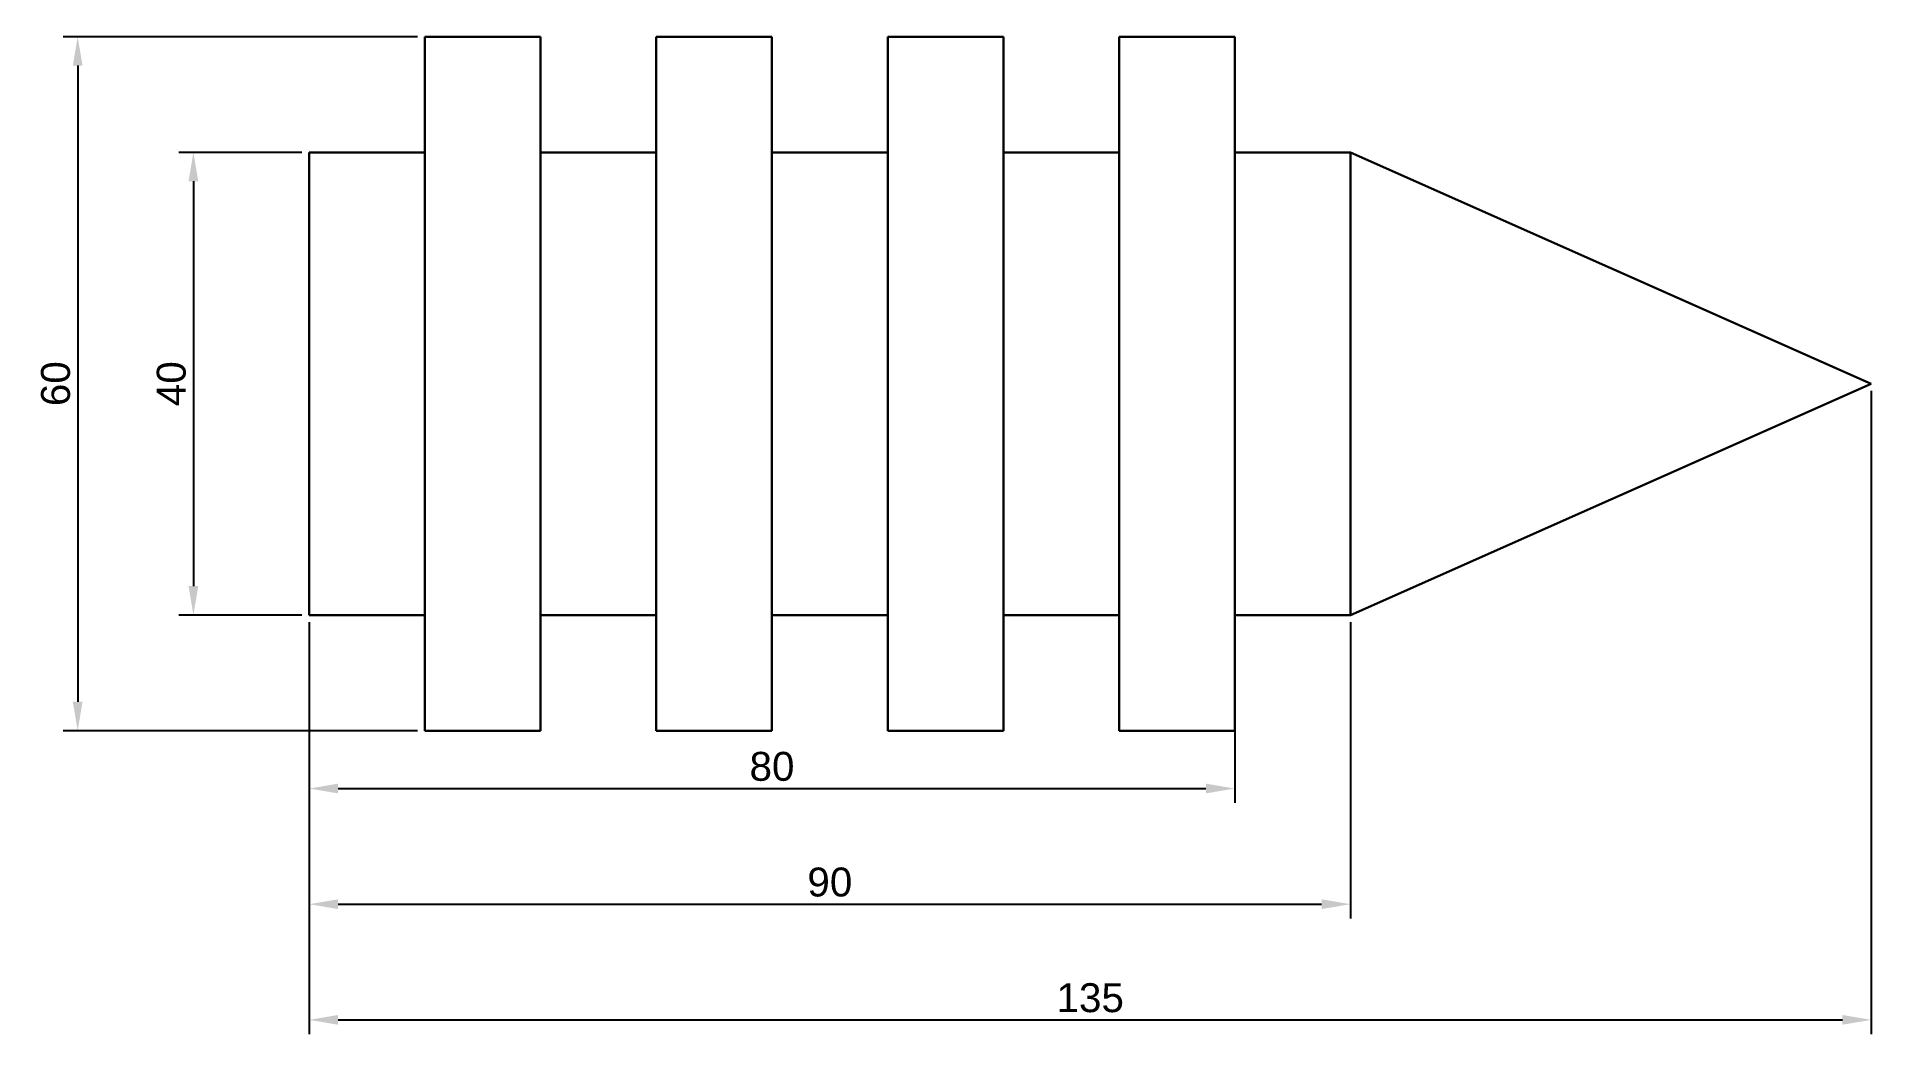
# Model space of a CAD drawing. Header units: millimetres. Extents: x -14 to 145, y -26 to 60.
import ezdxf

# ---------------------------------------------------------------- set-up
doc = ezdxf.new("R2010")
doc.units = ezdxf.units.MM
doc.layers.add('Kontury', color=7, linetype='Continuous', lineweight=30)
doc.layers.add('Wymiary', color=140, linetype='Continuous')
doc.styles.get("Standard").update_dxf_attribs({"font": 'arial.ttf'})
doc.dimstyles.new('KURS', dxfattribs={"dimtxt": 2.5, "dimasz": 2.5, "dimexe": 1.25, "dimexo": 0.625, "dimtad": 1, "dimtxsty": 'Standard', "dimcen": 2.5, "dimadec": 0, "dimazin": 0, "dimtfac": 1, "dimtmove": 0, "dimatfit": 3, "dimfxl": 1, "dimarcsym": 0})

# ---------------------------------------------------------------- blocks, each defined once
blk = doc.blocks.new('*D7')
at = {"layer": 'Defpoints', "color": 0, "transparency": 16777216}
for p in [(10, 50), (0, 10), (10, 10)]:
    blk.add_point(p, dxfattribs=at)
at = {"layer": 'Wymiary', "color": 0, "lineweight": -2, "transparency": 16777216}
for p, q in [((9.37, 50), (-1.25, 50)), ((0, 47.5), (0, 12.5)), ((9.37, 10), (-1.25, 10))]:
    blk.add_line(p, q, dxfattribs=at)
at = {"layer": 'Wymiary', "color": 0, "transparency": 16777216}
for points in [[(-0.42, 47.5), (0.42, 47.5), (0, 50)], [(-0.42, 12.5), (0.42, 12.5), (0, 10)]]:
    blk.add_solid(points, dxfattribs=at)
at = {"layer": 'Wymiary', "color": 0, "transparency": 16777216, "insert": (-1.9, 30), "char_height": 2.5, "attachment_point": 5, "rotation": 90}
blk.add_mtext('40', dxfattribs=at)
blk = doc.blocks.new('*D8')
at = {"layer": 'Defpoints', "color": 0, "transparency": 16777216}
for p in [(20, 60), (20, 0), (-10, 0)]:
    blk.add_point(p, dxfattribs=at)
at = {"layer": 'Wymiary', "color": 0, "lineweight": -2, "transparency": 16777216}
for p, q in [((19.38, 60), (-11.25, 60)), ((-10, 57.5), (-10, 2.5)), ((19.38, 0), (-11.25, 0))]:
    blk.add_line(p, q, dxfattribs=at)
at = {"layer": 'Wymiary', "color": 0, "transparency": 16777216}
for points in [[(-10.42, 57.5), (-9.58, 57.5), (-10, 60)], [(-10.42, 2.5), (-9.58, 2.5), (-10, 0)]]:
    blk.add_solid(points, dxfattribs=at)
at = {"layer": 'Wymiary', "color": 0, "transparency": 16777216, "insert": (-11.9, 30), "char_height": 2.5, "attachment_point": 5, "rotation": 90}
blk.add_mtext('60', dxfattribs=at)
blk = doc.blocks.new('*D10')
at = {"layer": 'Defpoints', "color": 0, "transparency": 16777216}
for p in [(10, 10), (100, 10), (100, -15)]:
    blk.add_point(p, dxfattribs=at)
at = {"layer": 'Wymiary', "color": 0, "lineweight": -2, "transparency": 16777216}
for p, q in [((10, 9.38), (10, -16.25)), ((100, 9.38), (100, -16.25)), ((12.5, -15), (97.5, -15))]:
    blk.add_line(p, q, dxfattribs=at)
at = {"layer": 'Wymiary', "color": 0, "transparency": 16777216}
for points in [[(12.5, -14.58), (12.5, -15.42), (10, -15)], [(97.5, -14.58), (97.5, -15.42), (100, -15)]]:
    blk.add_solid(points, dxfattribs=at)
at = {"layer": 'Wymiary', "color": 0, "transparency": 16777216, "insert": (55, -13.1), "char_height": 2.5, "attachment_point": 5}
blk.add_mtext('90', dxfattribs=at)
blk = doc.blocks.new('*D11')
at = {"layer": 'Defpoints', "color": 0, "transparency": 16777216}
for p in [(10, 10), (90, 10), (90, -5)]:
    blk.add_point(p, dxfattribs=at)
at = {"layer": 'Wymiary', "color": 0, "lineweight": -2, "transparency": 16777216}
for p, q in [((10, 9.38), (10, -6.25)), ((90, 9.38), (90, -6.25)), ((12.5, -5), (87.5, -5))]:
    blk.add_line(p, q, dxfattribs=at)
at = {"layer": 'Wymiary', "color": 0, "transparency": 16777216}
for points in [[(12.5, -4.58), (12.5, -5.42), (10, -5)], [(87.5, -4.58), (87.5, -5.42), (90, -5)]]:
    blk.add_solid(points, dxfattribs=at)
at = {"layer": 'Wymiary', "color": 0, "transparency": 16777216, "insert": (50, -3.1), "char_height": 2.5, "attachment_point": 5}
blk.add_mtext('80', dxfattribs=at)
blk = doc.blocks.new('*D12')
at = {"layer": 'Defpoints', "color": 0, "transparency": 16777216}
for p in [(145, 30), (10, 10), (145, -25)]:
    blk.add_point(p, dxfattribs=at)
at = {"layer": 'Wymiary', "color": 0, "lineweight": -2, "transparency": 16777216}
for p, q in [((145, 29.38), (145, -26.25)), ((10, 9.38), (10, -26.25)), ((12.5, -25), (142.5, -25))]:
    blk.add_line(p, q, dxfattribs=at)
at = {"layer": 'Wymiary', "color": 0, "transparency": 16777216}
for points in [[(12.5, -24.58), (12.5, -25.42), (10, -25)], [(142.5, -24.58), (142.5, -25.42), (145, -25)]]:
    blk.add_solid(points, dxfattribs=at)
at = {"layer": 'Wymiary', "color": 0, "transparency": 16777216, "insert": (77.5, -23.1), "char_height": 2.5, "attachment_point": 5}
blk.add_mtext('135', dxfattribs=at)

msp = doc.modelspace()

# ---------------------------------------------------------------- linework, layer by layer
at = {"layer": 'Kontury'}
for p, q in [((20, 50), (20, 60)), ((20, 60), (30, 60)), ((30, 60), (30, 50)), ((40, 50), (40, 60)), ((40, 60), (50, 60)), ((50, 60), (50, 50)), ((60, 50), (60, 60)), ((60, 60), (70, 60)), ((70, 60), (70, 50)), ((80, 50), (80, 60)), ((80, 60), (90, 60)), ((90, 60), (90, 50)), ((10, 10), (10, 50)), ((10, 50), (20, 50)), ((20, 50), (20, 10)), ((30, 50), (40, 50)), ((30, 10), (30, 50)), ((40, 50), (40, 10)), ((50, 50), (60, 50)), ((50, 50), (50, 10)), ((60, 50), (60, 10)), ((70, 50), (80, 50)), ((70, 50), (70, 10)), ((80, 50), (80, 10)), ((90, 50), (100, 50)), ((90, 50), (90, 10)), ((100, 50), (100, 10)), ((100, 50), (145, 30)), ((100, 10), (145, 30)), ((20, 10), (10, 10)), ((20, 0), (20, 10)), ((40, 10), (30, 10)), ((30, 10), (30, 0)), ((40, 0), (40, 10)), ((60, 10), (50, 10)), ((50, 10), (50, 0)), ((60, 0), (60, 10)), ((80, 10), (70, 10)), ((70, 10), (70, 0)), ((80, 0), (80, 10)), ((100, 10), (90, 10)), ((90, 10), (90, 0)), ((30, 0), (20, 0)), ((50, 0), (40, 0)), ((70, 0), (60, 0)), ((90, 0), (80, 0))]:
    msp.add_line(p, q, dxfattribs=at)

# ---------------------------------------------------------------- dimensions: what is measured, and where the dimension line sits
at = {"layer": 'Wymiary'}
dim = msp.add_linear_dim(base=(-10, 0), p1=(20, 60), p2=(20, 0), angle=90, dimstyle='KURS', dxfattribs=at)
dim.commit()
dim.dimension.update_dxf_attribs({"geometry": '*D8', "text_midpoint": (-11.901, 30)})
dim = msp.add_aligned_dim(p1=(10, 50), p2=(10, 10), distance=-10, dimstyle='KURS', dxfattribs=at)
dim.commit()
dim.dimension.update_dxf_attribs({"geometry": '*D7', "text_midpoint": (-1.901, 30)})
for base, p2, picture, middle in [((145, -25), (145, 30), '*D12', (77.5, -23.098)), ((100, -15), (100, 10), '*D10', (55, -13.099)), ((90, -5), (90, 10), '*D11', (50, -3.099))]:
    dim = msp.add_linear_dim(base=base, p1=(10, 10), p2=p2, dimstyle='KURS', dxfattribs=at)
    dim.commit()
    dim.dimension.update_dxf_attribs({"geometry": picture, "text_midpoint": middle})

doc.saveas('drawing.dxf')
